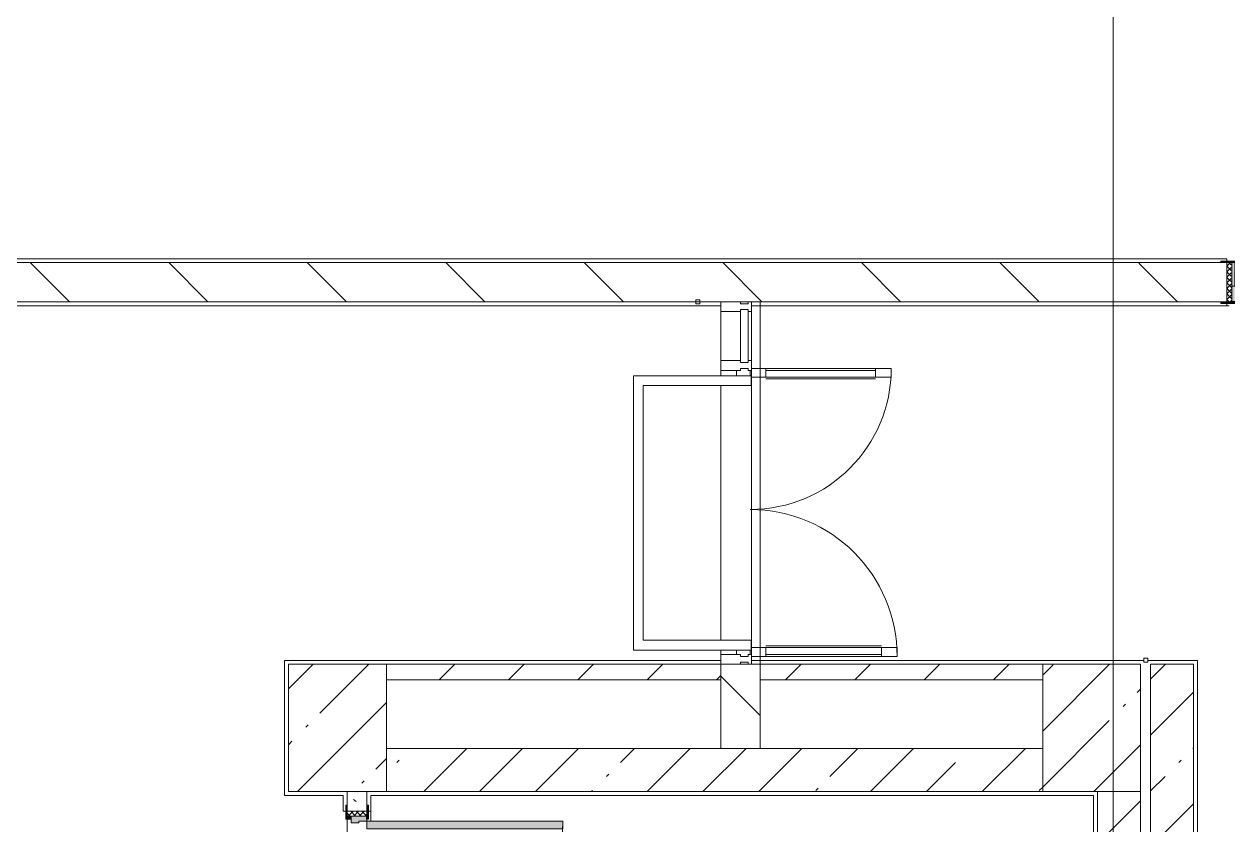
# Model space of a CAD drawing. Header units: millimetres. Extents: x 81676 to 276943, y -8553 to 29000.
# Drawn here: x 226963 to 233108, y 10730 to 14818 of the extents above; entities that cross this region are included whole.
import ezdxf

# ---------------------------------------------------------------- set-up
doc = ezdxf.new("R2010")
doc.units = ezdxf.units.MM
for name, color, linetype, lineweight, true_color in [('A-DETL-GENF-4', 7, 'Continuous', 5, 0xaaaaaa), ('A-DOOR-1', 7, 'Continuous', 5, 0xb7b7b7), ('A-DOOR-3', 7, 'Continuous', 5, 0xe2e2e2), ('A-DOOR-4', 7, 'Continuous', 5, 0xaaaaaa), ('A-DOOR-FRAM-1', 7, 'Continuous', 5, 0xb7b7b7), ('A-DOOR-FRAM-2', 7, 'Continuous', 5, 0xe2e2e2), ('A-DOOR-FRAM-3', 7, 'Continuous', 5, 0xaaaaaa), ('A-FLOR-3', 7, 'Continuous', 5, 0xaaaaaa), ('I-WALL-5', 7, 'Continuous', 5, 0x787878)]:
    doc.layers.add(name, color=color, linetype=linetype, lineweight=lineweight, true_color=true_color)
for name, color, linetype, lineweight in [('A-GLAZ-CURT-1', 7, 'Continuous', 5), ('A-GLAZ-CWMG-2', 7, 'Continuous', 5), ('A-WALL', 7, 'Continuous', 9), ('A-WALL-6', 7, 'Continuous', 5), ('I-WALL-3', 7, 'Continuous', 5), ('S-COLS-1', 7, 'Continuous', 5), ('Оси', 7, 'Continuous', 9)]:
    doc.layers.add(name, color=color, linetype=linetype, lineweight=lineweight)
pattern_1 = [(45, (147962.96, 0), (-285.1231, 285.1231), []), (45, (148248.1, 0), (-285.1231, 285.1231), [504.031, -100.806, 16.764, -84.042])]
pattern_2 = [(135, (147962.96, 0), (-353.5534, -353.5534), [])]

# ---------------------------------------------------------------- blocks, each defined once
blk = doc.blocks.new('Системная панель - Стекло - 40мм-22736316-1_6_3_птичка')
at = {"layer": 'A-GLAZ-CURT-1'}
for p, q in [((135, 0), (-135, 0)), ((-135, 0), (-135, -40)), ((135, -40), (135, 0)), ((-135, -40), (135, -40))]:
    blk.add_line(p, q, dxfattribs=at)
blk = doc.blocks.new('Прямоугольный импост - Импост структурный с накладкой - 160мм Темный-32274872-1_6_3_птичка')
at = {"layer": 'A-GLAZ-CWMG-2'}
for p, q in [((82557, 13100), (82557, 13350)), ((82714, 13100), (82714, 13350))]:
    blk.add_line(p, q, dxfattribs=at)
blk = doc.blocks.new('Прямоугольный импост - Импост структурный с накладкой - 160мм Темный-30755840-1_6_3_птичка')
at = {"layer": 'A-GLAZ-CWMG-2'}
for p, q in [((-50, 40), (-50, 140)), ((-50, 140), (0, 140)), ((0, 140), (0, 40)), ((-40, 40), (-50, 40)), ((-50, -17), (-50, 0)), ((-50, 0), (-40, 0)), ((-40, 0), (-40, 40)), ((-10, 40), (-10, 0)), ((0, 40), (-10, 40)), ((-10, 0), (0, 0)), ((0, 0), (0, -17)), ((0, -17), (-50, -17))]:
    blk.add_line(p, q, dxfattribs=at)
blk = doc.blocks.new('Дверь_Витражная_остекление_ - ДВН_CОШ в витраже В-7-32274869-1_6_3_птичка')
at = {"layer": 'A-DETL-GENF-4'}
for p, q in [((735, 760), (690, 760)), ((690, 760), (690, 14.3)), ((735, 760), (690, 760)), ((690, 760), (690, 14.3)), ((735, 760), (735, 17)), ((735, 17), (735, 760)), ((-735, 730), (-690, 730)), ((-735, 730), (-735, 17)), ((-690, 730), (-735, 730)), ((-735, 730), (-735, 17)), ((-690, 730), (-690, 14.3)), ((-690, 14.3), (-690, 730)), ((681, 680), (681, 90)), ((735, 680), (690, 680)), ((725, 680), (725, 90)), ((-735, 650), (-690, 650)), ((-725, 650), (-725, 90)), ((-681, 650), (-681, 90)), ((-735, 90), (-690, 90)), ((735, 90), (690, 90)), ((-697, 10), (-725, 10)), ((-725, 10), (-697, 10)), ((-697, 10), (-725, 10)), ((702.2, 10), (725, 10)), ((702.2, 10), (725, 10)), ((702.2, 10), (725, 10)), ((-725, -60), (-697.4, -60)), ((725, -60), (702.6, -60))]:
    blk.add_line(p, q, dxfattribs=at)
at = {"layer": 'A-DOOR-4'}
for p, q in [((735, 760), (735, 17)), ((-735, 730), (-735, 17))]:
    blk.add_line(p, q, dxfattribs=at)
for centre, radius, start, end in [((735, 10), 750, 90, 180), ((-735, 10), 720, 360, 90)]:
    blk.add_arc(centre, radius, start, end, dxfattribs=at)
blk = doc.blocks.new('Прямоугольный импост - Импост структурный с накладкой - 160мм Темный-30755836-1_6_3_птичка')
at = {"layer": 'A-GLAZ-CWMG-2'}
for p, q in [((-25, 40), (-25, 140)), ((-25, 140), (25, 140)), ((25, 140), (25, 40)), ((-15, 40), (-25, 40)), ((-25, -17), (-25, 0)), ((-25, 0), (-15, 0)), ((-15, 0), (-15, 40)), ((15, 40), (15, 0)), ((25, 40), (15, 40)), ((15, 0), (25, 0)), ((25, 0), (25, -17)), ((25, -17), (-25, -17))]:
    blk.add_line(p, q, dxfattribs=at)
blk = doc.blocks.new('Прямоугольный импост - Импост структурный с накладкой - 160мм Темный-30755843-1_6_3_птичка')
at = {"layer": 'A-GLAZ-CWMG-2'}
for p, q in [((0, 140), (-50, 140)), ((-50, 140), (-50, 40)), ((0, 40), (0, 140)), ((-50, 40), (-40, 40)), ((-40, 0), (-50, 0)), ((-50, 0), (-50, -17)), ((-40, 40), (-40, 0)), ((-10, 0), (-10, 40)), ((-10, 40), (0, 40)), ((0, 0), (-10, 0)), ((0, -17), (0, 0)), ((-50, -17), (0, -17))]:
    blk.add_line(p, q, dxfattribs=at)
blk = doc.blocks.new('110_Дверь_СКБ_1Ст_Внутренняя1 - Д-8 950x2100h_охрана-V79-1_6_3_птичка')
at = {"layer": 'A-DOOR-3'}
blk.add_hatch(color=256, dxfattribs=at).paths.add_polyline_path([(462.5, 100), (447.5, 100), (447.5, 20), (462.5, 20)])
at = {"layer": 'A-DOOR-4'}
h = blk.add_hatch(dxfattribs=at)
h.set_pattern_fill('FP_74', color=256, style=0, pattern_type=2)
h.set_pattern_definition([(135, (1826.41, 164.685), (-14.14214, -14.14214), []), (225, (1826.41, 164.685), (14.14214, -14.14214), [])])
h.paths.add_polyline_path([(476.5, 100), (462.5, 100), (466.3, -100), (487.5, -100), (487.5, 100)])
at = {"layer": 'A-DOOR-FRAM-2'}
for points in [[(447.5, 108), (447.5, 100), (517.5, 100), (517.5, 108), (462.5, 108)], [(462.5, 20), (447.5, 20), (451.6, -100), (462.5, -100)], [(466.3, -100), (447.5, -100), (450.9, -108), (517.5, -108), (517.5, -100), (485.5, -100)]]:
    blk.add_hatch(color=256, dxfattribs=at).paths.add_polyline_path(points)
at = {"layer": 'A-DOOR-1'}
for p, q in [((437.5, 950), (397.5, 950)), ((397.5, 950), (397.5, 100)), ((437.5, 100), (437.5, 950)), ((397.5, 100), (437.5, 100))]:
    blk.add_line(p, q, dxfattribs=at)
blk.add_arc((437.5, 100), 850, 90, 180, dxfattribs=at)
at = {"layer": 'A-DOOR-FRAM-1'}
for p, q in [((-422.5, 108), (-492.5, 108)), ((-492.5, 108), (-492.5, 100)), ((-492.5, 100), (-422.5, 100)), ((-437.5, 100), (-462.5, 100)), ((-462.5, 100), (-462.5, -100)), ((-412.5, 100), (-437.5, 100)), ((-437.5, 100), (-437.5, 20)), ((-437.5, -100), (-437.5, 100)), ((-422.5, 100), (-437.5, 100)), ((-437.5, 100), (-437.5, 99)), ((-437.5, 99), (-422.5, 99)), ((-422.5, 100), (-422.5, 108)), ((-422.5, 99), (-422.5, 100)), ((-412.5, 60), (-412.5, 100)), ((437.5, 100), (437.5, 60)), ((447.5, 100), (437.5, 100)), ((447.5, 108), (447.5, 100)), ((447.5, 100), (447.5, 99)), ((-437.5, 20), (-402.5, 20)), ((-422.5, 20), (-437.5, 20)), ((-437.5, 20), (-437.5, -100)), ((-422.5, -100), (-422.5, 20)), ((-402.5, 60), (-412.5, 60)), ((-402.5, 20), (-402.5, 60)), ((437.5, 60), (427.5, 60)), ((427.5, 60), (427.5, 20)), ((427.5, 20), (447.5, 20)), ((447.5, 20), (447.5, -100)), ((-422.5, -100), (-492.5, -100)), ((-492.5, -100), (-492.5, -108)), ((-492.5, -108), (-422.5, -108)), ((-462.5, -100), (-437.5, -100)), ((-437.5, -100), (-422.5, -100)), ((-422.5, -108), (-422.5, -100)), ((447.5, -100), (447.5, -108))]:
    blk.add_line(p, q, dxfattribs=at)
at = {"layer": 'A-DOOR-FRAM-3'}
for p, q in [((517.5, 108), (447.5, 108)), ((462.5, 100), (447.5, 100)), ((462.5, 100), (447.5, 100)), ((447.5, 100), (517.5, 100)), ((447.5, 99), (462.5, 99)), ((462.5, 20), (462.5, 100)), ((487.5, 100), (462.5, 100)), ((462.5, 100), (462.5, -100)), ((462.5, 99), (462.5, 100)), ((487.5, -100), (487.5, 100)), ((517.5, 100), (517.5, 108)), ((447.5, 20), (462.5, 20)), ((462.5, 20), (447.5, 20)), ((462.5, -100), (462.5, 20)), ((447.5, -100), (462.5, -100)), ((517.5, -100), (447.5, -100)), ((447.5, -108), (517.5, -108)), ((462.5, -100), (487.5, -100)), ((517.5, -108), (517.5, -100))]:
    blk.add_line(p, q, dxfattribs=at)
blk = doc.blocks.new('110_Дверь_СКБ_1Ст_Внутренняя1 - Д-4 _п_ 1100x2100h_су мгн 2-33304581-1_6_3_птичка')
at = {"layer": 'A-DOOR-3'}
h = blk.add_hatch(color=256, dxfattribs=at)
h.paths.add_polyline_path([(537.5, 50), (512.5, 50), (512.5, 10), (502.5, 10), (502.5, -30), (537.5, -30), (537.5, 28.8)])
h.paths.add_polyline_path([(-487.5, 50), (-512.5, 50), (-512.5, -30), (-477.5, -30), (-477.5, 10), (-487.5, 10)])
at = {"layer": 'A-DOOR-4'}
h = blk.add_hatch(dxfattribs=at)
h.set_pattern_fill('FP_68', color=256, style=0, pattern_type=2)
h.set_pattern_definition([(135, (1751.41, 114.685), (-14.14214, -14.14214), []), (225, (1751.41, 114.685), (14.14214, -14.14214), [])])
h.paths.add_polyline_path([(537.5, 50), (537.5, -50), (562.5, -50), (562.5, 50)])
at = {"layer": 'A-DOOR-FRAM-2'}
for points in [[(-487.5, 1050), (-487.5, 50), (-447.5, 50), (-447.5, 1050)], [(-567.5, 58), (-567.5, 50), (-497.5, 50), (-497.5, 58), (-561.1, 58)], [(530.1, 58), (522.5, 58), (522.5, 50), (592.5, 50), (592.5, 58), (537.5, 58)], [(-497.5, -50), (-567.5, -50), (-567.5, -58), (-497.5, -58)], [(-497.5, -30), (-512.5, -30), (-512.5, -50), (-497.5, -50)], [(537.5, -30), (522.5, -30), (522.5, -50), (537.5, -50)], [(522.5, -50), (522.5, -58), (592.5, -58), (592.5, -50), (537.5, -50)]]:
    blk.add_hatch(color=256, dxfattribs=at).paths.add_polyline_path(points)
at = {"layer": 'A-DOOR-FRAM-3'}
h = blk.add_hatch(dxfattribs=at)
h.set_pattern_fill('FP_69', color=256, style=0, pattern_type=2)
h.set_pattern_definition([(45, (-371.384, 114.685), (-14.1421, 14.1421), []), (135, (-371.384, 114.685), (-14.1421, -14.1421), [])])
h.paths.add_polyline_path([(-512.5, 50), (-537.5, 50), (-537.5, -50), (-512.5, -50), (-512.5, -41.8)])
at = {"layer": 'A-DOOR-4'}
for p, q in [((-487.5, 1050), (-487.5, 50)), ((-447.5, 1050), (-487.5, 1050)), ((-447.5, 50), (-447.5, 1050)), ((-487.5, 50), (-447.5, 50))]:
    blk.add_line(p, q, dxfattribs=at)
blk.add_arc((-487.5, 50), 1000, 360, 90, dxfattribs=at)
at = {"layer": 'A-DOOR-FRAM-3'}
for p, q in [((-497.5, 58), (-567.5, 58)), ((-567.5, 58), (-567.5, 50)), ((-567.5, 50), (-497.5, 50)), ((-512.5, 50), (-537.5, 50)), ((-537.5, 50), (-537.5, -50)), ((-487.5, 50), (-512.5, 50)), ((-512.5, 50), (-512.5, -30)), ((-512.5, -50), (-512.5, 50)), ((-497.5, 50), (-512.5, 50)), ((-512.5, 50), (-512.5, 49)), ((-512.5, 49), (-497.5, 49)), ((-497.5, 50), (-497.5, 58)), ((-497.5, 49), (-497.5, 50)), ((-487.5, 10), (-487.5, 50)), ((-477.5, 10), (-487.5, 10)), ((-477.5, -30), (-477.5, 10)), ((512.5, 10), (502.5, 10)), ((502.5, 10), (502.5, -30)), ((512.5, 50), (512.5, 10)), ((537.5, 50), (512.5, 50)), ((592.5, 58), (522.5, 58)), ((522.5, 58), (522.5, 50)), ((537.5, 50), (522.5, 50)), ((522.5, 50), (522.5, 49)), ((522.5, 50), (592.5, 50)), ((522.5, 49), (537.5, 49)), ((537.5, -30), (537.5, 50)), ((562.5, 50), (537.5, 50)), ((537.5, 50), (537.5, -50)), ((537.5, 49), (537.5, 50)), ((562.5, -50), (562.5, 50)), ((592.5, 50), (592.5, 58)), ((-497.5, -50), (-567.5, -50)), ((-567.5, -50), (-567.5, -58)), ((-567.5, -58), (-497.5, -58)), ((-537.5, -50), (-512.5, -50)), ((-512.5, -30), (-477.5, -30)), ((-497.5, -30), (-512.5, -30)), ((-512.5, -30), (-512.5, -50)), ((-512.5, -50), (-497.5, -50)), ((-497.5, -50), (-497.5, -30)), ((-497.5, -58), (-497.5, -50)), ((502.5, -30), (537.5, -30)), ((537.5, -30), (522.5, -30)), ((522.5, -30), (522.5, -50)), ((522.5, -50), (537.5, -50)), ((592.5, -50), (522.5, -50)), ((522.5, -50), (522.5, -58)), ((522.5, -58), (592.5, -58)), ((537.5, -50), (537.5, -30)), ((537.5, -50), (562.5, -50)), ((592.5, -58), (592.5, -50))]:
    blk.add_line(p, q, dxfattribs=at)
blk = doc.blocks.new('BSC_Колонна _Прямоугольная - 650х500-V144-1_6_3_птичка')
at = {"layer": 'S-COLS-1'}
h = blk.add_hatch(dxfattribs=at)
h.set_pattern_fill('FP_158', color=256, style=0, pattern_type=2)
h.set_pattern_definition([(135, (11225, -80600), (-285.1231, -285.1231), []), (135, (11225, -80314.88), (-285.1231, -285.1231), [504.031, -100.806, 16.764, -84.042])])
h.paths.add_polyline_path([(325, -88.9), (325, 250), (-325, 250), (-325, -250), (325, -250)])
for p, q in [((325, 250), (-325, 250)), ((-325, 250), (-325, -250)), ((325, -250), (325, 250)), ((-325, -250), (325, -250))]:
    blk.add_line(p, q, dxfattribs=at)

msp = doc.modelspace()

# ---------------------------------------------------------------- hatches: boundary and pattern name
at = {"layer": 'I-WALL-3'}
h = msp.add_hatch(dxfattribs=at)
h.set_pattern_fill('FP_64', color=256, style=0, pattern_type=2)
h.set_pattern_definition(pattern_2)
h.paths.add_polyline_path([(224059, 13400), (232663, 13400), (232663, 13600), (216613, 13600), (216613, 13400), (223126.7, 13400)])
h = msp.add_hatch(dxfattribs=at)
h.set_pattern_fill('FP_64', color=256, style=0, pattern_type=2)
h.set_pattern_definition(pattern_2)
h.paths.add_polyline_path([(233073, 13400), (233103, 13400), (233103, 13600), (232663, 13600), (232663, 13400), (233003, 13400)])
h = msp.add_hatch(dxfattribs=at)
h.set_pattern_fill('FP_76', color=256, style=0, pattern_type=2)
h.set_pattern_definition([(45, (147962.96, 0), (-176.7767, 176.7767), [])])
h.paths.add_polyline_path([(230720, 11470), (232163, 11470), (232163, 11550), (230720, 11550)])
h.paths.add_polyline_path([(228813, 11470), (230520, 11470), (230520, 11550), (228813, 11550)])
h = msp.add_hatch(dxfattribs=at)
h.set_pattern_fill('FP_64', color=256, style=0, pattern_type=2)
h.set_pattern_definition(pattern_2)
h.paths.add_polyline_path([(230720, 11120), (230720, 11550), (230520, 11550), (230520, 11120), (230677, 11120)])
h = msp.add_hatch(dxfattribs=at)
h.set_pattern_fill('FP_34', color=256, style=0, pattern_type=2)
h.set_pattern_definition(pattern_1)
h.paths.add_polyline_path([(232933, 7650), (232933, 11550), (232713, 11550), (232713, 7650)])
h = msp.add_hatch(dxfattribs=at)
h.set_pattern_fill('FP_34', color=256, style=0, pattern_type=2)
h.set_pattern_definition(pattern_1)
h.paths.add_polyline_path([(228847.1, 10900), (232163, 10900), (232163, 11120), (228813, 11120), (228813, 10900)])
h = msp.add_hatch(dxfattribs=at)
h.set_pattern_fill('FP_34', color=256, style=0, pattern_type=2)
h.set_pattern_definition(pattern_1)
h.paths.add_polyline_path([(232663, 4050), (232663, 10900), (232443, 10900), (232443, 4050)])
at = {"layer": 'I-WALL-5'}
h = msp.add_hatch(dxfattribs=at)
h.set_pattern_fill('FP_63', color=256, style=0, pattern_type=2)
h.set_pattern_definition([(135, (147962.96, 0), (-377.1708, -377.1708), [533.4, -88.9, 17.78, -88.9]), (135, (147962.96, 376.94), (-377.1708, -377.1708), []), (50, (147962.96, 0), (637.6445, -55.7866), [66.675, -733.425]), (355, (147962.96, 0), (-123.3494, 668.699), [53.34, -586.74]), (100.451, (148016.1, -4.65), (514.299, 612.908), [56.665, -623.315]), (46.184, (147963, 177.8), (948.7764, -147.15), [100.012, -1100.137]), (96.636, (148042, 165.5), (830.909, 865.997), [84.998, -934.973]), (351.184, (147963, 177.8), (830.918, 865.988), [80.01, -880.11]), (21, (148051.86, 133.35), (530.6506, -357.9283), [66.675, -733.425]), (326, (148051.86, 133.35), (216.308, 644.6585), [53.34, -586.74]), (71.451, (148096.1, 103.5), (746.9596, 286.7243), [56.665, -623.315]), (37.5, (147962.96, 0), (10.81053, 295.9426), [16.764, -562.864, 16.764, -578.866, -588.962]), (37.5, (147962.96, 0), (10.81053, 295.9426), [-1175.258, 16.764, -572.198]), (7.5, (147962.96, 0), (233.8692, 350.6318), [16.764, -322.834, 16.764, -549.529, -224.472]), (7.5, (147962.96, 0), (233.8692, 350.6318), [-905.891, 16.764, -207.708]), (327.5, (147764.71, 0), (474.5678, -20.0513), [16.764, -205.486, 16.764, -676.656, -920.115]), (327.5, (147764.71, 0), (474.5678, -20.0513), [-915.67, 16.764, -903.351]), (317.5, (147675.8, 0), (518.4522, 88.9934), [16.764, -272.161, 16.764, -443.738, -653.415]), (317.5, (147675.8, 0), (518.4522, 88.9934), [-749.427, 16.764, -636.651])])
h.paths.add_polyline_path([(228703.5, 9200), (228713, 9200), (228713, 9700), (228613, 9700), (228613, 9200)])
h.paths.add_polyline_path([(228703.5, 10800), (228713, 10800), (228713, 10900), (228613, 10900), (228613, 10800)])
at = {"layer": 'S-COLS-1'}
h = msp.add_hatch(dxfattribs=at)
h.set_pattern_fill('FP_34', color=256, style=0, pattern_type=2)
h.set_pattern_definition(pattern_1)
h.paths.add_polyline_path([(232163, 10900), (232663, 10900), (232663, 11550), (232163, 11550), (232163, 10994)])

# ---------------------------------------------------------------- linework, layer by layer
at = {"layer": 'A-FLOR-3'}
for p, q in [((218793, 13620), (233103, 13620)), ((233103, 13620), (233103, 13608)), ((230520, 13380), (225262.8, 13380)), ((233114, 13380), (230677, 13380)), ((233103, 13392), (233103, 13380)), ((230677, 11600), (230677, 13050)), ((230074.3, 13022.4), (230074.3, 11622.4)), ((230674.3, 13022.4), (230074.3, 13022.4)), ((230124.3, 11672.4), (230124.3, 12972.4)), ((230124.3, 12972.4), (230674.3, 12972.4)), ((230674.3, 12972.4), (230674.3, 13022.4)), ((230074.3, 11622.4), (230674.3, 11622.4)), ((230674.3, 11672.4), (230124.3, 11672.4)), ((230674.3, 11622.4), (230674.3, 11672.4)), ((228293, 10880), (228293, 11570)), ((228293, 11570), (230520, 11570)), ((230677, 11570), (232680, 11570)), ((232700, 11570), (232953, 11570)), ((232953, 11570), (232953, 10620)), ((228593, 10880), (228293, 10880)), ((228593, 10800), (228593, 10880)), ((232423, 10880), (228733, 10880)), ((228733, 10880), (228733, 10750)), ((232423, 4070), (232423, 10880)), ((228605, 10800), (228593, 10800)), ((228733, 10800), (228721, 10800))]:
    msp.add_line(p, q, dxfattribs=at)
at = {"layer": 'A-WALL'}
for p, q in [((230520, 11470), (230520, 11550)), ((230720, 11550), (230720, 11470)), ((230520, 11120), (230720, 11120))]:
    msp.add_line(p, q, dxfattribs=at)
at = {"layer": 'A-WALL-6'}
for p, q in [((230413, 13410), (230393, 13410)), ((230393, 13410), (230393, 13390)), ((230413, 13390), (230413, 13410)), ((230393, 13390), (230413, 13390)), ((232700, 11581), (232680, 11581)), ((232680, 11581), (232680, 11561)), ((232680, 11561), (232700, 11561)), ((232700, 11561), (232700, 11581))]:
    msp.add_line(p, q, dxfattribs=at)
at = {"layer": 'I-WALL-3'}
for p, q in [((233073, 13600), (218773, 13600)), ((225242.8, 13400), (233073, 13400)), ((230720, 13400), (230720, 11550)), ((230520, 13022.4), (230520, 13050)), ((230520, 11672.4), (230520, 12972.4)), ((230520, 11600), (230520, 11622.4)), ((230520, 11550), (228813, 11550)), ((230720, 11550), (230520, 11550)), ((232163, 11550), (230720, 11550)), ((232163, 11470), (232163, 11550)), ((232713, 11550), (232713, 7650)), ((232933, 11550), (232713, 11550)), ((232933, 10600), (232933, 11550)), ((228813, 11470), (230520, 11470)), ((230520, 11470), (230520, 11120)), ((230720, 11120), (230720, 11470)), ((230720, 11470), (232163, 11470)), ((230520, 11120), (228813, 11120)), ((232163, 11120), (230720, 11120)), ((232163, 10900), (232163, 11120)), ((228613, 10900), (228613, 10830)), ((228713, 10830), (228713, 10900)), ((228813, 10900), (232163, 10900)), ((232443, 10900), (232443, 4050)), ((232663, 10900), (232443, 10900)), ((232663, 4050), (232663, 10900)), ((228613, 9740), (228613, 10760))]:
    msp.add_line(p, q, dxfattribs=at)
at = {"layer": 'S-COLS-1'}
for p, q in [((232663, 11550), (232163, 11550)), ((232163, 11550), (232163, 10900)), ((232663, 10900), (232663, 11550)), ((232163, 10900), (232663, 10900))]:
    msp.add_line(p, q, dxfattribs=at)
at = {"layer": 'Оси'}
msp.add_line((232523, 10029.8), (232523, 21915.1), dxfattribs=at)

# ---------------------------------------------------------------- block references
at = {"layer": 'A-DOOR-1', "rotation": 180}
msp.add_blockref('110_Дверь_СКБ_1Ст_Внутренняя1 - Д-8 950x2100h_охрана-V79-1_6_3_птичка', (233590.5, 13500), dxfattribs=at)
at = {"layer": 'A-DOOR-4'}
for name, p, rotation in [('Дверь_Витражная_остекление_ - ДВН_CОШ в витраже В-7-32274869-1_6_3_птичка', (230660, 12325), 269.9999999999999), ('110_Дверь_СКБ_1Ст_Внутренняя1 - Д-4 _п_ 1100x2100h_су мгн 2-33304581-1_6_3_птичка', (228663, 10262.5), 269.9999999999998)]:
    msp.add_blockref(name, p, dxfattribs=dict(at, rotation=rotation))
at = {"layer": 'A-GLAZ-CURT-1', "rotation": 269.9999999999999}
msp.add_blockref('Системная панель - Стекло - 40мм-22736316-1_6_3_птичка', (230660, 13225), dxfattribs=at)
at = {"layer": 'A-GLAZ-CWMG-2', "rotation": 89.99999999999993}
msp.add_blockref('Прямоугольный импост - Импост структурный с накладкой - 160мм Темный-30755843-1_6_3_птичка', (230660, 13400), dxfattribs=at)
at = {"layer": 'A-GLAZ-CWMG-2'}
msp.add_blockref('Прямоугольный импост - Импост структурный с накладкой - 160мм Темный-32274872-1_6_3_птичка', (147963, 0), dxfattribs=at)
at = {"layer": 'A-GLAZ-CWMG-2', "extrusion": (0, 0, -1), "rotation": 270.0000000000001}
for name, p in [('Прямоугольный импост - Импост структурный с накладкой - 160мм Темный-30755836-1_6_3_птичка', (-230660, 13075)), ('Прямоугольный импост - Импост структурный с накладкой - 160мм Темный-30755840-1_6_3_птичка', (-230660, 11550))]:
    msp.add_blockref(name, p, dxfattribs=at)
at = {"layer": 'S-COLS-1', "rotation": 270.0000000000007}
msp.add_blockref('BSC_Колонна _Прямоугольная - 650х500-V144-1_6_3_птичка', (228563, 11225), dxfattribs=at)

doc.saveas('drawing.dxf')
